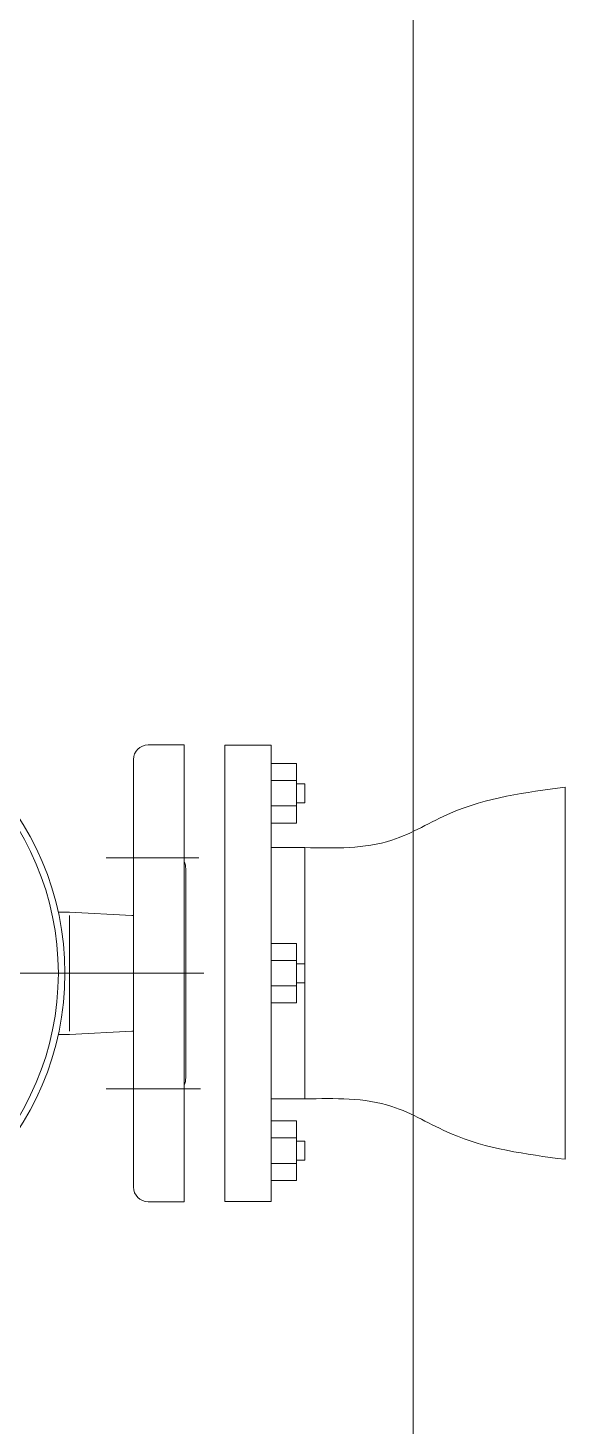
# Model space of a CAD drawing. Header units: millimetres. Extents: x 226317 to 226469, y 8188100 to 8188260.
# Drawn here: x 226393.9817 to 226394.1461, y 8188235.5701 to 8188235.9985 of the extents above; entities that cross this region are included whole.
import ezdxf

# ---------------------------------------------------------------- set-up
doc = ezdxf.new("R2010")
doc.units = ezdxf.units.MM
doc.layers.add('0-BLOCK-SANIT', color=8, linetype='Continuous', lineweight=25)
doc.layers.add('A_30_Extractores', color=8, linetype='Continuous')

# ---------------------------------------------------------------- blocks, each defined once
blk = doc.blocks.new('ASDA')
at = {"layer": '0-BLOCK-SANIT', "color": 8, "lineweight": 0}
for p, q in [((-1.647601369244512, -4.954585026949644, -9.698933451613519e-07), (-1.658601369184908, -4.954585026949644, -9.698933451613519e-07)), ((-1.647601369244512, -4.954585026949644, -9.698933451613519e-07), (-1.658601369184908, -4.954585026949644, -9.698933451613519e-07)), ((-1.647601369244512, -4.954585026949644, -9.698933451613519e-07), (-1.647601369244512, -5.094584843143821, -9.698933451613519e-07)), ((-1.647601369244512, -4.954585026949644, -9.698933451613519e-07), (-1.647601369244512, -5.094584843143821, -9.698933451613519e-07)), ((-1.620947233808693, -4.954670494422317, -1.000475497361372e-06), (-1.635184233484324, -4.954670494422317, -1.000475497361372e-06)), ((-1.635184233484324, -4.954670494422317, -1.000475497361372e-06), (-1.635184233484324, -5.094482600688934, -1.000475497361372e-06)), ((-1.620947233808693, -5.094482600688934, -1.000475497361372e-06), (-1.620947233808693, -4.954670494422317, -1.000475497361372e-06)), ((-1.663101370853838, -4.959084814414382, -9.698933451613519e-07), (-1.663101370853838, -5.090085027739406, -9.698933451613519e-07)), ((-1.663101370853838, -4.959084814414382, -9.698933451613519e-07), (-1.663101370853838, -5.090085027739406, -9.698933451613519e-07)), ((-1.620947233808693, -4.978536689653993, -1.000475497361372e-06), (-1.620947233808693, -4.96032702177763, -1.000475497361372e-06)), ((-1.620947233808693, -4.96032702177763, -1.000475497361372e-06), (-1.613195063022431, -4.96032702177763, -1.000475497361372e-06)), ((-1.613195063022431, -4.96032702177763, -1.000475497361372e-06), (-1.613195063022431, -4.978536689653993, -1.000475497361372e-06)), ((-1.613195063022431, -4.965514827519655, -1.000475497361372e-06), (-1.620947233808693, -4.965514827519655, -1.000475497361372e-06)), ((-1.613195063022431, -4.965514827519655, -1.000475497361372e-06), (-1.620947233808693, -4.965514827519655, -1.000475497361372e-06)), ((-1.613195063022431, -4.966526076197624, -1.000475497361372e-06), (-1.610623048094567, -4.966526076197624, -1.000475497361372e-06)), ((-1.610623048094567, -4.966526076197624, -1.000475497361372e-06), (-1.610623048094567, -4.972337631508708, -1.000475497361372e-06)), ((-1.613195063022431, -4.973311774432659, -1.000475497361372e-06), (-1.620947233808693, -4.973311774432659, -1.000475497361372e-06)), ((-1.613195063022431, -4.973311774432659, -1.000475497361372e-06), (-1.620947233808693, -4.973311774432659, -1.000475497361372e-06)), ((-1.610623048094567, -4.972337631508708, -1.000475497361372e-06), (-1.613195063022431, -4.972337631508708, -1.000475497361372e-06)), ((-1.613195063022431, -4.978536689653993, -1.000475497361372e-06), (-1.620947233808693, -4.978536689653993, -1.000475497361372e-06)), ((-1.643123587069567, -4.989229558035731, -9.698933451613519e-07), (-1.671469047141727, -4.989229558035731, -9.698933451613519e-07)), ((-1.643123587069567, -4.989229558035731, -9.698933451613519e-07), (-1.671469047141727, -4.989229558035731, -9.698933451613519e-07)), ((-1.647101366368588, -4.9925846606493, -9.698933451613519e-07), (-1.647101366368588, -5.05658521130681, -9.698933451613519e-07)), ((-1.647101366368588, -4.9925846606493, -9.698933451613519e-07), (-1.647101366368588, -5.05658521130681, -9.698933451613519e-07)), ((-1.682682910410222, -5.005834905430675, -9.698933451613519e-07), (-1.686123586667236, -5.005834905430675, -9.698933451613519e-07)), ((-1.682682910410222, -5.005834905430675, -9.698933451613519e-07), (-1.686123586667236, -5.005834905430675, -9.698933451613519e-07)), ((-1.663601949287113, -5.006835132837296, -9.698933451613519e-07), (-1.682683184219059, -5.005835125222802, -9.698933451613519e-07)), ((-1.663601949287113, -5.006835132837296, -9.698933451613519e-07), (-1.682683184219059, -5.005835125222802, -9.698933451613519e-07)), ((-1.68268120608991, -5.00683493539691, -9.698933451613519e-07), (-1.68268120608991, -5.042334904894233, -9.698933451613519e-07)), ((-1.68268120608991, -5.00683493539691, -9.698933451613519e-07), (-1.68268120608991, -5.042334904894233, -9.698933451613519e-07)), ((-1.663101370853838, -5.00683493539691, -9.698933451613519e-07), (-1.66360185429221, -5.00683493539691, -9.698933451613519e-07)), ((-1.663101370853838, -5.00683493539691, -9.698933451613519e-07), (-1.66360185429221, -5.00683493539691, -9.698933451613519e-07)), ((-1.620947233808693, -5.033681381493807, -1.000475497361372e-06), (-1.620947233808693, -5.015471713617444, -1.000475497361372e-06)), ((-1.620947233808693, -5.015471713617444, -1.000475497361372e-06), (-1.613195063022431, -5.015471713617444, -1.000475497361372e-06)), ((-1.613195063022431, -5.015471713617444, -1.000475497361372e-06), (-1.613195063022431, -5.033681381493807, -1.000475497361372e-06)), ((-1.613195063022431, -5.020659521222115, -1.000475497361372e-06), (-1.620947233808693, -5.020659521222115, -1.000475497361372e-06)), ((-1.613195063022431, -5.020659521222115, -1.000475497361372e-06), (-1.620947233808693, -5.020659521222115, -1.000475497361372e-06)), ((-1.641520069388207, -5.024584935978055, -9.698933451613519e-07), (-1.902399708924349, -5.024584935978055, -9.698933451613519e-07)), ((-1.641520069388207, -5.024584935978055, -9.698933451613519e-07), (-1.902399708924349, -5.024584935978055, -9.698933451613519e-07)), ((-1.613195063022431, -5.021670769900084, -1.000475497361372e-06), (-1.610623048094567, -5.021670769900084, -1.000475497361372e-06)), ((-1.610623048094567, -5.021670769900084, -1.000475497361372e-06), (-1.610623048094567, -5.027482323348522, -1.000475497361372e-06)), ((-1.613195063022431, -5.028456468135118, -1.000475497361372e-06), (-1.620947233808693, -5.028456468135118, -1.000475497361372e-06)), ((-1.613195063022431, -5.028456468135118, -1.000475497361372e-06), (-1.620947233808693, -5.028456468135118, -1.000475497361372e-06)), ((-1.610623048094567, -5.027482323348522, -1.000475497361372e-06), (-1.613195063022431, -5.027482323348522, -1.000475497361372e-06)), ((-1.613195063022431, -5.033681381493807, -1.000475497361372e-06), (-1.620947233808693, -5.033681381493807, -1.000475497361372e-06)), ((-1.682679559511598, -5.043334737420082, -9.698933451613519e-07), (-1.663600269181188, -5.042334834113717, -9.698933451613519e-07)), ((-1.682679559511598, -5.043334737420082, -9.698933451613519e-07), (-1.663600269181188, -5.042334834113717, -9.698933451613519e-07)), ((-1.66360185429221, -5.042334904894233, -9.698933451613519e-07), (-1.663101370853838, -5.042334904894233, -9.698933451613519e-07)), ((-1.66360185429221, -5.042334904894233, -9.698933451613519e-07), (-1.663101370853838, -5.042334904894233, -9.698933451613519e-07)), ((-1.682680958358105, -5.043334813788533, -9.698933451613519e-07), (-1.686123586667236, -5.043334813788533, -9.698933451613519e-07)), ((-1.682680958358105, -5.043334813788533, -9.698933451613519e-07), (-1.686123586667236, -5.043334813788533, -9.698933451613519e-07)), ((-1.671469047141727, -5.059942297637463, -9.698933451613519e-07), (-1.642554006946739, -5.059942297637463, -9.698933451613519e-07)), ((-1.671469047141727, -5.059942297637463, -9.698933451613519e-07), (-1.642554006946739, -5.059942297637463, -9.698933451613519e-07)), ((-1.620947233808693, -5.088050099089742, -1.000475497361372e-06), (-1.620947233808693, -5.069840433076024, -1.000475497361372e-06)), ((-1.620947233808693, -5.069840433076024, -1.000475497361372e-06), (-1.613195063022431, -5.069840433076024, -1.000475497361372e-06)), ((-1.613195063022431, -5.069840433076024, -1.000475497361372e-06), (-1.613195063022431, -5.088050099089742, -1.000475497361372e-06)), ((-1.613195063022431, -5.075028238818049, -1.000475497361372e-06), (-1.620947233808693, -5.075028238818049, -1.000475497361372e-06)), ((-1.613195063022431, -5.075028238818049, -1.000475497361372e-06), (-1.620947233808693, -5.075028238818049, -1.000475497361372e-06)), ((-1.613195063022431, -5.076039487496018, -1.000475497361372e-06), (-1.610623048094567, -5.076039487496018, -1.000475497361372e-06)), ((-1.610623048094567, -5.076039487496018, -1.000475497361372e-06), (-1.610623048094567, -5.081851044669747, -1.000475497361372e-06)), ((-1.613195063022431, -5.082825187593699, -1.000475497361372e-06), (-1.620947233808693, -5.082825187593699, -1.000475497361372e-06)), ((-1.613195063022431, -5.082825187593699, -1.000475497361372e-06), (-1.620947233808693, -5.082825187593699, -1.000475497361372e-06)), ((-1.610623048094567, -5.081851044669747, -1.000475497361372e-06), (-1.613195063022431, -5.081851044669747, -1.000475497361372e-06)), ((-1.613195063022431, -5.088050099089742, -1.000475497361372e-06), (-1.620947233808693, -5.088050099089742, -1.000475497361372e-06)), ((-1.658601369184908, -5.094584843143821, -9.698933451613519e-07), (-1.647601369244512, -5.094584843143821, -9.698933451613519e-07)), ((-1.658601369184908, -5.094584843143821, -9.698933451613519e-07), (-1.647601369244512, -5.094584843143821, -9.698933451613519e-07)), ((-1.635184233484324, -5.094482600688934, -1.000475497361372e-06), (-1.620947233808693, -5.094482600688934, -1.000475497361372e-06))]:
    blk.add_line(p, q, dxfattribs=at)
at = {"layer": '0-BLOCK-SANIT', "color": 8, "linetype": 'Continuous', "lineweight": 0}
for p, q in [((-1.531004327756818, -5.081584936007857, -9.698933451613519e-07), (-1.531004327756818, -4.967584935948253, -9.698933451613519e-07)), ((-1.531004327756818, -5.07458493579179, -9.698933451613519e-07), (-1.531004327756818, -4.97458493616432, -9.698933451613519e-07)), ((-1.610623049957212, -4.986076468601823, -9.698933451613519e-07), (-1.620943687332328, -4.986076468601823, -9.698933451613519e-07)), ((-1.610623048094567, -4.986076468601823, -9.698933451613519e-07), (-1.620943685469683, -4.986076468601823, -9.698933451613519e-07)), ((-1.610623049957212, -5.06309340428561, -1.000475497361372e-06), (-1.610623049957212, -4.986345589160919, -1.000475497361372e-06)), ((-1.610623048094567, -5.06309340428561, -1.000475497361372e-06), (-1.610623048094567, -4.986076468601823, -1.000475497361372e-06)), ((-1.610623049957212, -5.06309340428561, -9.698933451613519e-07), (-1.620943687332328, -5.06309340428561, -9.698933451613519e-07)), ((-1.610623048094567, -5.063093403354287, -9.698933451613519e-07), (-1.620943685469683, -5.063093403354287, -9.698933451613519e-07))]:
    blk.add_line(p, q, dxfattribs=at)
at = {"layer": '0-BLOCK-SANIT', "color": 8, "lineweight": 0, "elevation": 4.062756190551051e-05}
for points in [[(-1.635184233484324, -5.094482600688934), (-1.620947233808693, -5.094482600688934), (-1.620947233808693, -4.954670494422317), (-1.635184233484324, -4.954670494422317)], [(-1.613195063022431, -4.978536689653993), (-1.620947233808693, -4.978536689653993), (-1.620947233808693, -4.96032702177763), (-1.613195063022431, -4.96032702177763)], [(-1.613195063022431, -5.033681381493807), (-1.620947233808693, -5.033681381493807), (-1.620947233808693, -5.015471713617444), (-1.613195063022431, -5.015471713617444)], [(-1.613195063022431, -5.088050099089742), (-1.620947233808693, -5.088050099089742), (-1.620947233808693, -5.069840433076024), (-1.613195063022431, -5.069840433076024)]]:
    blk.add_lwpolyline(points, close=True, dxfattribs=at)
at = {"layer": '0-BLOCK-SANIT', "color": 8, "lineweight": 0, "elevation": -1.000475497361372e-06}
for points in [[(-1.613195063022431, -4.966526076197624), (-1.610623048094567, -4.966526076197624), (-1.610623048094567, -4.972337631508708), (-1.613195063022431, -4.972337631508708)], [(-1.613195063022431, -5.021670769900084), (-1.610623048094567, -5.021670769900084), (-1.610623048094567, -5.027482323348522), (-1.613195063022431, -5.027482323348522)], [(-1.613195063022431, -5.076039487496018), (-1.610623048094567, -5.076039487496018), (-1.610623048094567, -5.081851044669747), (-1.613195063022431, -5.081851044669747)]]:
    blk.add_lwpolyline(points, dxfattribs=at)
at = {"layer": '0-BLOCK-SANIT', "color": 8, "lineweight": 0}
for radius in [0.08800000000000001, 0.08800000000000001, 0.086, 0.086]:
    blk.add_circle((-1.772102834132966, -5.024584935978055, -9.698933451613519e-07), radius, dxfattribs=at)
for centre, radius, start, end in [((-1.658602833223995, -4.959084814414382, -9.698933451613519e-07), 0.004499994, 90.00005400118313, 180.0000360719366), ((-1.658602833223995, -4.959084814414382, -9.698933451613519e-07), 0.004499994, 90.00005400118313, 180.0000360719366), ((-1.652602834103163, -4.9925846606493, -9.698933451613519e-07), 0.005499992, 3.607193655412507e-05, 24.58314904854047), ((-1.652602834103163, -4.9925846606493, -9.698933451613519e-07), 0.005499992, 3.607193655412507e-05, 24.58314904854047), ((-1.652602834103163, -5.05658521130681, -9.698933451613519e-07), 0.005499992, 335.4168509514595, 0), ((-1.652602834103163, -5.05658521130681, -9.698933451613519e-07), 0.005499992, 335.4168509514595, 0), ((-1.658602833223995, -5.090085027739406, -9.698933451613519e-07), 0.004499994, 180.0000360719366, 270.0000179292466), ((-1.658602833223995, -5.090085027739406, -9.698933451613519e-07), 0.004499994, 180.0000360719366, 270.0000179292466)]:
    blk.add_arc(centre, radius, start, end, dxfattribs=at)
at = {"layer": '0-BLOCK-SANIT', "color": 8, "linetype": 'Continuous', "lineweight": 0}
for points in [[(-1.610623049957212, -4.986076468601823, -9.698933451613519e-07), (-1.584030078200158, -4.983783149160445, -9.698933451613519e-07), (-1.566024297324475, -4.975502687506378, -9.698933451613519e-07), (-1.531004327756818, -4.967584935948253, -9.698933451613519e-07)], [(-1.610623049957212, -5.06309340428561, -9.698933451613519e-07), (-1.584030078200158, -5.065386723726988, -9.698933451613519e-07), (-1.566024297324475, -5.073667185381055, -9.698933451613519e-07), (-1.531004327756818, -5.081584936007857, -9.698933451613519e-07)]]:
    blk.add_spline(points, degree=3, dxfattribs=at)
blk = doc.blocks.new('IM-27.02.2025')
at = {"layer": 'A_30_Extractores', "color": 8, "lineweight": 0}
blk.add_line((49.26246689047548, 30.000567660667), (49.26246689047548, 24.3117288928479), dxfattribs=at)
blk = doc.blocks.new('arq. estac.')
blk.add_blockref('ASDA', (226691.0990948746, 8188245.378934816, 8.140818091579953e-09))
at = {"layer": 'A_30_Extractores'}
blk.add_blockref('IM-27.02.2025', (226640.259125894, 8188212.753895219), dxfattribs=at)

msp = doc.modelspace()

# ---------------------------------------------------------------- block references
msp.add_blockref('arq. estac.', (-295.4220376470475, -4.645514124073088))

doc.saveas('drawing.dxf')
